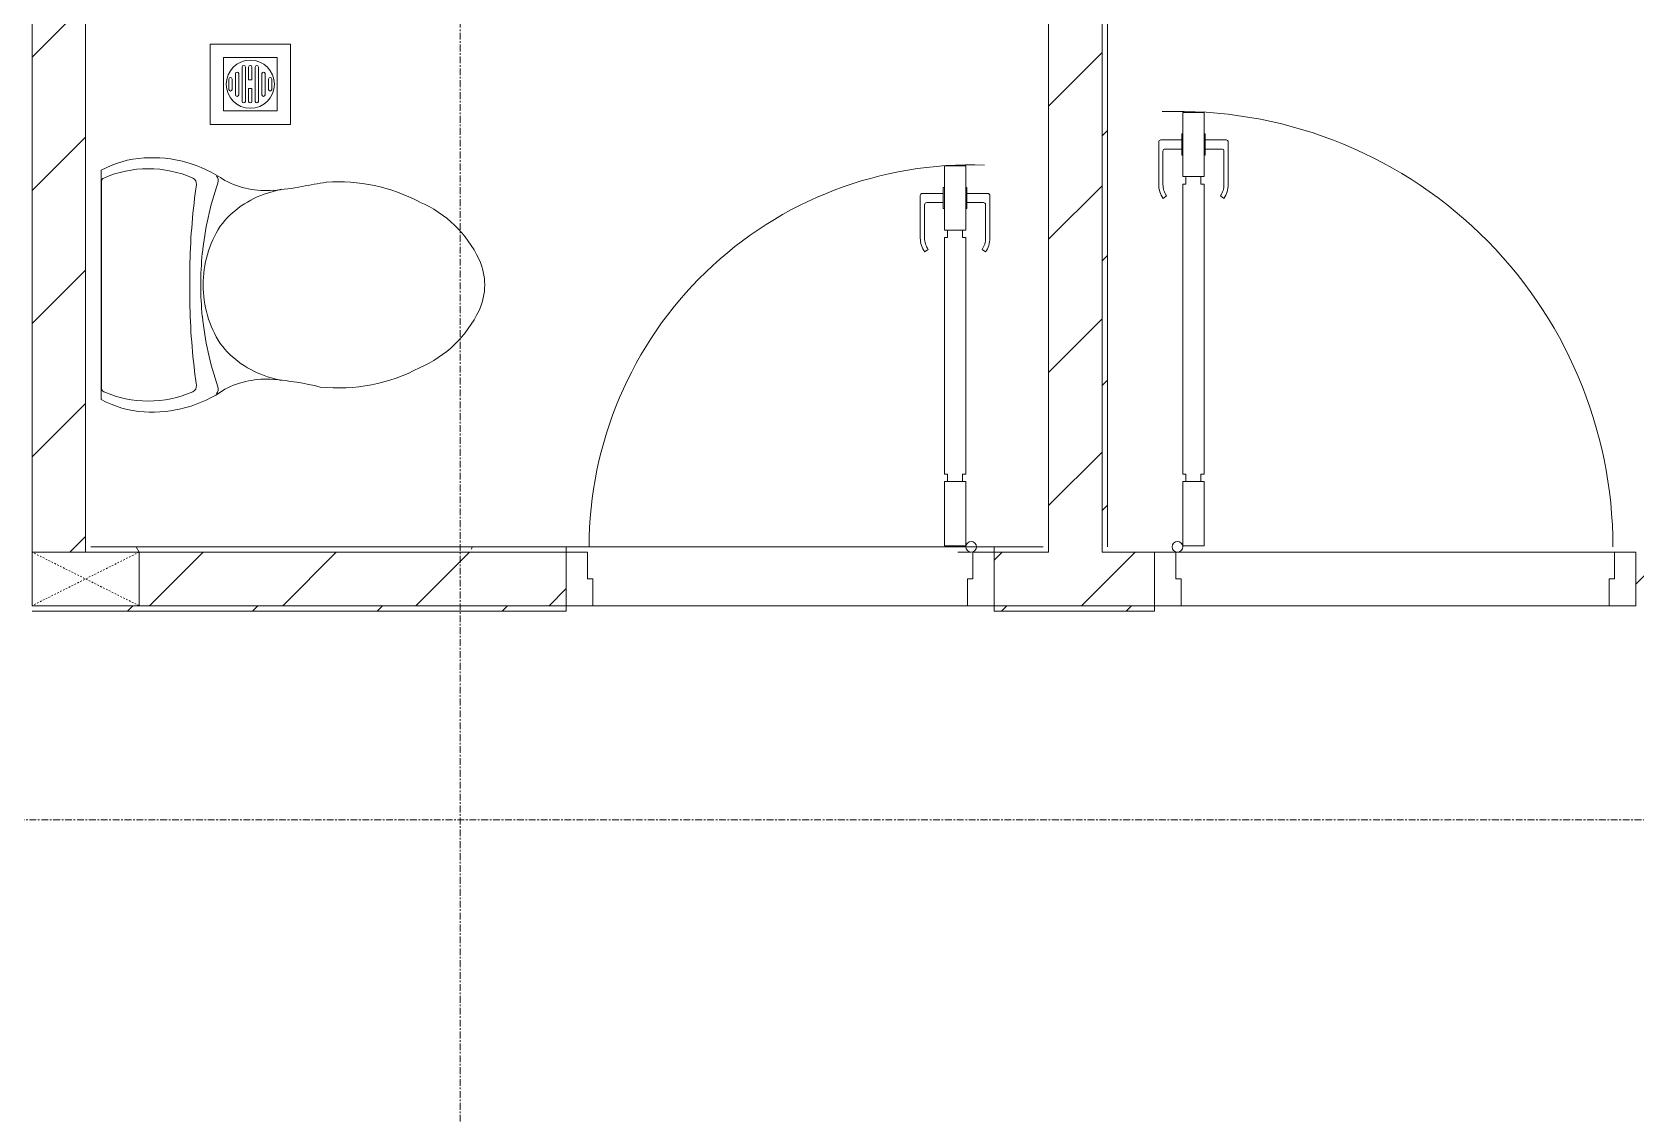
# Model space of a CAD drawing. Header units: millimetres. Extents: x 5357 to 201988, y -16345 to 109895.
# Drawn here: x 111253 to 114251, y 27887 to 29909 of the extents above; entities that cross this region are included whole.
import ezdxf

# ---------------------------------------------------------------- set-up
doc = ezdxf.new("R2010")
doc.units = ezdxf.units.MM
doc.linetypes.add('Dash', pattern=[6, 3, -3])
doc.linetypes.add('Grid Line', pattern=[22.225, 12.7, -3.175, 3.175, -3.175])
for name, color, linetype, lineweight in [('0-1', 7, 'Continuous', 5), ('A-DETL-GENF-1', 53, 'Continuous', 9), ('A-DOOR-1', 53, 'Continuous', 9), ('A-FLOR-1', 10, 'Continuous', 9), ('A-FLOR-2', 53, 'Continuous', 9), ('A-WALL-1', 9, 'Continuous', 18), ('A-WALL-2', 53, 'Continuous', 9), ('A-WALL-PATT-1', 10, 'Continuous', 9), ('A-WALL-PATT-2', 53, 'Continuous', 9), ('I-FURN-1', 53, 'Continuous', 9), ('I-WALL-1', 9, 'Continuous', 18), ('I-WALL-2', 53, 'Continuous', 9), ('M-EQPM-1', 53, 'Continuous', 9), ('P-SANR-FIXT-1', 53, 'Continuous', 9), ('S-COLS-2', 9, 'Continuous', 18), ('S-COLS-4', 53, 'Continuous', 9), ('S-COLS-HDLN-1', 53, 'Dash', 9), ('S-GRID-1', 1, 'Grid Line', 9)]:
    doc.layers.add(name, color=color, linetype=linetype, lineweight=lineweight)
pattern_1 = [(45, (0, 0), (-124.4508, 124.4508), [])]
pattern_2 = [(45, (0, 0), (-116.67262, 116.67262), [])]

# ---------------------------------------------------------------- blocks, each defined once
blk = doc.blocks.new('DOOR_CW_01 CANH MO-PANEL KINH - DIW_01-900x2200-CỬA GỖ VÂN LAMINATE-553393-TKCS_MB SÂN ĐƯỜNG NỘI BỘ')
at = {"layer": 'A-DETL-GENF-1'}
for p, q in [((-397, 872), (-357, 872)), ((-397, 752), (-397, 872)), ((-357, 872), (-357, 752)), ((-442, 737), (-442, 816.5)), ((-399, 820.5), (-438, 820.5)), ((-399, 831.8), (-397, 831.8)), ((-399, 792.2), (-399, 831.8)), ((-397, 792.2), (-397, 831.8)), ((-357, 792.2), (-357, 831.8)), ((-355, 831.8), (-357, 831.8)), ((-355, 792.2), (-355, 831.8)), ((-355, 820.5), (-316, 820.5)), ((-312, 737), (-312, 816.5)), ((-434, 799.5), (-434, 737)), ((-399, 803.5), (-430, 803.5)), ((-397, 792.2), (-399, 792.2)), ((-357, 792.2), (-355, 792.2)), ((-355, 803.5), (-324, 803.5)), ((-320, 799.5), (-320, 737)), ((-357, 752), (-397, 752)), ((-363, 752), (-391, 752)), ((-391, 752), (-391, 738)), ((-363, 738), (-363, 752)), ((-397, 738), (-391, 738)), ((-397, 738), (-397, 196)), ((-357, 738), (-363, 738)), ((-357, 196), (-357, 738)), ((-433.9, 711.2), (-427.3, 715.8)), ((-320.1, 711.2), (-326.7, 715.8)), ((-397, 196), (-391, 196)), ((-357, 182), (-397, 182)), ((-397, 182), (-397, 62)), ((-391, 196), (-391, 182)), ((-391, 182), (-363, 182)), ((-357, 196), (-363, 196)), ((-363, 182), (-363, 196)), ((-357, 62), (-357, 182)), ((-397, 62), (-357, 62))]:
    blk.add_line(p, q, dxfattribs=at)
blk.add_circle((-407, 60), 10, dxfattribs=at)
for centre, radius, start, end in [((-407, 60), 814, 360, 92), ((-438, 816.5), 4, 90, 180), ((-316, 816.5), 4, 0, 90), ((-430, 799.5), 4, 90, 180), ((-324, 799.5), 4, 360, 90), ((-397, 737), 45, 180, 215), ((-397, 737), 37, 180, 215), ((-357, 737), 37, 325, 0), ((-357, 737), 45, 325, 0)]:
    blk.add_arc(centre, radius, start, end, dxfattribs=at)
at = {"layer": 'A-DOOR-1'}
for p, q in [((-410, 50), (-450, 50)), ((-450, 50), (-450, -50)), ((-410, 0), (-410, 50)), ((-407, 50), (-382, 50)), ((450, 50), (410, 50)), ((410, 50), (410, 0)), ((450, -50), (450, 50)), ((-400, 0), (-410, 0)), ((-400, -50), (-400, 0)), ((410, 0), (400, 0)), ((400, 0), (400, -50)), ((-450, -50), (-400, -50)), ((400, -50), (450, -50))]:
    blk.add_line(p, q, dxfattribs=at)
blk = doc.blocks.new('DOOR_CW_01 CANH MO-PANEL KINH - DIG_02-800x2200-CỬA NHÔM KÍNH-401063-TKCS_MB SÂN ĐƯỜNG NỘI BỘ')
at = {"layer": 'A-DETL-GENF-1'}
for p, q in [((-347, -182), (-347, -62)), ((-347, -62), (-307, -62)), ((-307, -62), (-307, -182)), ((-307, -182), (-347, -182)), ((-347, -196), (-341, -196)), ((-347, -638), (-347, -196)), ((-341, -196), (-341, -182)), ((-341, -182), (-313, -182)), ((-313, -182), (-313, -196)), ((-307, -196), (-313, -196)), ((-307, -196), (-307, -638)), ((-383.9, -611.2), (-377.3, -615.8)), ((-270.1, -611.2), (-276.7, -615.8)), ((-392, -637), (-392, -716.5)), ((-384, -699.5), (-384, -637)), ((-347, -638), (-341, -638)), ((-307, -652), (-347, -652)), ((-347, -652), (-347, -772)), ((-341, -652), (-341, -638)), ((-313, -652), (-341, -652)), ((-307, -638), (-313, -638)), ((-313, -638), (-313, -652)), ((-307, -772), (-307, -652)), ((-270, -699.5), (-270, -637)), ((-262, -637), (-262, -716.5)), ((-349, -703.5), (-380, -703.5)), ((-349, -692.2), (-349, -731.8)), ((-347, -692.2), (-349, -692.2)), ((-347, -692.2), (-347, -731.8)), ((-307, -692.2), (-307, -731.8)), ((-307, -692.2), (-305, -692.2)), ((-305, -692.2), (-305, -731.8)), ((-305, -703.5), (-274, -703.5)), ((-349, -720.5), (-388, -720.5)), ((-349, -731.8), (-347, -731.8)), ((-305, -731.8), (-307, -731.8)), ((-305, -720.5), (-266, -720.5)), ((-347, -772), (-307, -772))]:
    blk.add_line(p, q, dxfattribs=at)
blk.add_circle((-357, -60), 10, dxfattribs=at)
for centre, radius, start, end in [((-357, -60), 714, 268, 0), ((-347, -637), 45, 145, 180), ((-347, -637), 37, 145, 180), ((-307, -637), 37, 0, 35), ((-307, -637), 45, 360, 35), ((-388, -716.5), 4, 180, 270), ((-380, -699.5), 4, 180, 270), ((-274, -699.5), 4, 270, 0), ((-266, -716.5), 4, 270, 0)]:
    blk.add_arc(centre, radius, start, end, dxfattribs=at)
at = {"layer": 'A-DOOR-1'}
for p, q in [((-400, -50), (-400, 50)), ((-400, 50), (-350, 50)), ((-350, 50), (-350, 0)), ((350, 0), (350, 50)), ((350, 50), (400, 50)), ((400, 50), (400, -50)), ((-360, 0), (-360, -50)), ((-350, 0), (-360, 0)), ((360, 0), (350, 0)), ((360, -50), (360, 0)), ((-360, -50), (-400, -50)), ((-357, -50), (-332, -50)), ((400, -50), (360, -50))]:
    blk.add_line(p, q, dxfattribs=at)
blk = doc.blocks.new('GIUONG NGU-2TAB-1600x2000 - GIUONG NGU-2TAB-1600x2000-851491-TKCS_MB SÂN ĐƯỜNG NỘI BỘ')
at = {"layer": 'I-FURN-1'}
for p, q in [((569.6, 2050), (1997.1, 2050)), ((1997.1, 2050), (569.6, 2050)), ((1997.1, 2000), (569.6, 2000)), ((458.5, 50), (458.5, 1938.9)), ((458.5, 1938.9), (458.5, 50)), ((508.5, 1938.9), (508.5, 100)), ((2058.2, 100), (2058.2, 1938.9)), ((2108.2, 1938.9), (2108.2, 50)), ((2108.2, 50), (2108.2, 1938.9)), ((8.5, 50), (8.5, 450.3)), ((8.5, 450.3), (458.5, 450.3)), ((8.5, 450.3), (458.5, 450.3)), ((8.5, 50), (8.5, 450.3)), ((458.5, 450.3), (458.5, 50)), ((458.5, 450.3), (458.5, 50)), ((2108.2, 50), (2108.2, 450.3)), ((2108.2, 450.3), (2558.2, 450.3)), ((2108.2, 450.3), (2108.2, 50)), ((2558.2, 450.3), (2108.2, 450.3)), ((2558.2, 450.3), (2558.2, 50)), ((2558.2, 50), (2558.2, 450.3)), ((233.5, 86.8), (233.5, 413.5)), ((2333.2, 86.8), (2333.2, 413.5)), ((120.2, 250.2), (346.8, 250.2)), ((2446.5, 250.2), (2219.8, 250.2)), ((508.5, 100), (2058.2, 100)), ((458.5, 50), (8.5, 50)), ((8.5, 0), (8.5, 50)), ((8.5, 50), (458.5, 50)), ((458.5, 50), (8.5, 50)), ((2108.2, 50), (458.5, 50)), ((458.5, 50), (458.5, 0)), ((458.5, 0), (458.5, 50)), ((458.5, 50), (2108.2, 50)), ((458.5, 50), (2108.2, 50)), ((2558.2, 50), (2108.2, 50)), ((2108.2, 50), (2558.2, 50)), ((2108.2, 0), (2108.2, 50)), ((2108.2, 50), (2108.2, 0)), ((2108.2, 50), (2558.2, 50)), ((2558.2, 50), (2558.2, 0))]:
    blk.add_line(p, q, dxfattribs=at)
for centre in [(233.5, 250.2), (2333.2, 250.2)]:
    blk.add_circle(centre, 150.7, dxfattribs=at)
for centre, radius, start, end in [((569.6, 1938.9), 111.1, 90, 180), ((569.6, 1938.9), 111.1, 90, 180), ((1997.1, 1938.9), 111.1, 360, 89.2137), ((1997.1, 1938.9), 111.1, 0, 88.9813), ((569.6, 1938.9), 61.1, 90, 180), ((1997.1, 1938.9), 61.1, 360, 90)]:
    blk.add_arc(centre, radius, start, end, dxfattribs=at)
blk = doc.blocks.new('TOILET - TOILET-348229-TKCS_MB SÂN ĐƯỜNG NỘI BỘ')
at = {"layer": 'P-SANR-FIXT-1'}
for p, q in [((214.2, -19.1), (-214.2, -19.1)), ((194, -19.9), (-194, -19.9)), ((-171.7, -330.3), (-178.6, -355.5)), ((171.7, -330.3), (178.6, -355.5))]:
    blk.add_line(p, q, dxfattribs=at)
for centre, radius, start, end in [((-46.1, -111.1), 191.6, 151.2809, 176.4513), ((-9.8, -107.2), 207.3, 156.2862, 203.7138), ((-193.7, -26.4), 6.48, 92.3168, 156.2862), ((193.7, -26.4), 6.48, 23.7138, 87.6832), ((9.8, -107.2), 207.3, 336.2862, 23.7138), ((46.1, -111.1), 191.6, 3.5487, 28.7191), ((1.9, -114.1), 239.7, 176.4513, 195.2961), ((-1.9, -114.1), 239.7, 344.7039, 3.5487), ((-4, -115.7), 233.6, 195.2961, 215.2147), ((4, -115.7), 233.6, 324.7853, 344.7039), ((-189.1, -185.5), 11.7, 205.4105, 277.5788), ((0.6, -792.1), 586.9, 95.8322, 108.9927), ((178.9, -2951.3), 2778.4, 97.2351, 97.5788), ((-14.3, -1400.4), 1215.6, 90.3974, 97.407), ((0, -786.7), 581.5, 84.1678, 95.8322), ((0, -3462.8), 3278, 89.6026, 90.3974), ((14.3, -1400.4), 1215.6, 82.593, 89.6026), ((-0.6, -792.1), 586.9, 71.0073, 84.1678), ((-178.9, -2951.3), 2778.4, 82.4212, 82.7649), ((189.1, -185.5), 11.7, 262.4212, 334.5895), ((-195, -224.1), 13.8, 230.6724, 288.9927), ((0, -416), 206.1, 90, 122.0732), ((0, -416), 206.1, 57.9268, 90), ((195, -224.1), 13.8, 251.0073, 309.3276), ((-343.5, -327.4), 167.3, 355.4559, 27.38), ((-0.4, -384), 179.5, 127.4036, 162.5964), ((0.4, -384), 179.5, 17.4036, 52.5964), ((343.5, -327.4), 167.3, 152.62, 184.5441), ((-719.2, -297.5), 544.3, 346.0536, 355.4559), ((719.2, -297.5), 544.3, 184.5441, 190.2879), ((-1948.3, -805.1), 2171.2, 9.681, 10.8949), ((137.1, -461.2), 329.8, 174.3487, 207.6878), ((-137.1, -461.2), 329.8, 332.3122, 3.6835), ((45.1, -528.6), 217.6, 203.2216, 244.7718), ((-45.1, -528.6), 217.6, 295.2282, 336.7784), ((0, -624.4), 111.7, 244.7718, 295.2282)]:
    blk.add_arc(centre, radius, start, end, dxfattribs=at)
blk = doc.blocks.new('THU NUOC - THU NUOC-V104-TKCS_MB SÂN ĐƯỜNG NỘI BỘ')
at = {"layer": 'M-EQPM-1'}
for p, q in [((-66.3, 70.6), (-66.3, -79.4)), ((83.7, 70.6), (-66.3, 70.6)), ((83.7, -79.4), (83.7, 70.6)), ((58.7, 45.6), (-41.3, 45.6)), ((-41.3, 45.6), (-41.3, -54.4)), ((-1.1, 35.6), (18.5, 35.6)), ((58.7, -54.4), (58.7, 45.6)), ((-23.3, 10.8), (40.9, 10.8)), ((40.9, 4.8), (-23.3, 4.8)), ((-11, 23.3), (28.5, 23.3)), ((28.5, 17.3), (-11, 17.3)), ((18.5, 29.6), (-1.1, 29.6)), ((-23.3, -1.2), (0.7, -1.2)), ((0.7, -7.2), (-23.3, -7.2)), ((-23.3, -13.6), (40.9, -13.6)), ((40.9, -19.6), (-23.3, -19.6)), ((-11, -26.1), (28.5, -26.1)), ((0.7, -1.2), (0.7, -7.2)), ((16.7, -1.2), (40.9, -1.2)), ((16.7, -7.2), (16.7, -1.2)), ((40.9, -7.2), (16.7, -7.2)), ((-41.3, -54.4), (58.7, -54.4)), ((28.5, -32.1), (-11, -32.1)), ((-1.1, -38.5), (18.5, -38.5)), ((18.5, -44.5), (-1.1, -44.5)), ((-66.3, -79.4), (83.7, -79.4))]:
    blk.add_line(p, q, dxfattribs=at)
for centre, radius, start, end in [((8.7, -4.4), 45, 0, 180), ((8.7, -4.4), 45, 0, 180), ((-1.1, 32.6), 3, 90, 270), ((18.5, 32.6), 3, 270, 90), ((-23.3, 7.8), 3, 90, 270), ((-11, 20.3), 3, 90, 270), ((28.5, 20.3), 3, 270, 90), ((40.9, 7.8), 3, 270, 90), ((8.7, -4.4), 45, 180, 360), ((8.7, -4.4), 45, 180, 360), ((-23.3, -4.2), 3, 90, 270), ((-23.3, -16.6), 3, 90, 270), ((-11, -29.1), 3, 90, 270), ((28.5, -29.1), 3, 270, 90), ((40.9, -4.2), 3, 270, 90), ((40.9, -16.6), 3, 270, 90), ((-1.1, -41.5), 3, 90, 270), ((18.5, -41.5), 3, 270, 90)]:
    blk.add_arc(centre, radius, start, end, dxfattribs=at)
blk = doc.blocks.new('G1_SOF - BO TRU - 100x200-V107-TKCS_MB SÂN ĐƯỜNG NỘI BỘ')
at = {"layer": 'S-COLS-2'}
for p, q in [((-50, 100), (50, 100)), ((-50, -100), (-50, 100)), ((50, 100), (50, -100)), ((50, -100), (-50, -100))]:
    blk.add_line(p, q, dxfattribs=at)
at = {"layer": 'S-COLS-HDLN-1'}
for p, q in [((50, -100), (-50, 100)), ((-50, -100), (50, 100))]:
    blk.add_line(p, q, dxfattribs=at)
blk = doc.blocks.new('NCV_TKTC_TANG 1_rvt-1-TKCS_MB SÂN ĐƯỜNG NỘI BỘ')
at = {"layer": 'A-WALL-PATT-1'}
h = blk.add_hatch(dxfattribs=at)
h.set_pattern_fill('FP_1', color=256, style=0, pattern_type=2)
h.set_pattern_definition(pattern_1)
h.paths.add_polyline_path([(111352.6, 28936.9), (111352.6, 31236.9), (111252.6, 31236.9), (111252.7, 28936.9), (111343.5, 28936.9)])
h.paths.add_polyline_path([(111270.2, 31336.9), (111352.6, 31336.9), (111352.6, 33336.9), (111252.6, 33336.9), (111252.7, 31336.9)])
h = blk.add_hatch(dxfattribs=at)
h.set_pattern_fill('FP_1', color=256, style=0, pattern_type=2)
h.set_pattern_definition(pattern_1)
h.paths.add_polyline_path([(113213.9, 28936.9), (113252.6, 28936.9), (113252.6, 30886.9), (113152.6, 30886.9), (113152.6, 28936.9)])
h = blk.add_hatch(dxfattribs=at)
h.set_pattern_fill('FP_3', color=256, style=0, pattern_type=2)
h.set_pattern_definition([(0, (0, 0), (894.08, 223.52), [73.762, -596.798, 73.762, -596.798, -3576.32]), (0, (0, 0), (894.08, 223.52), [-1341.12, 73.762, -1267.358, 73.762, -596.798, -1564.64]), (0, (0, 0), (894.08, 223.52), [-3352.8, 73.762, -373.278, 73.762, -1043.838]), (120, (335.28, 111.76), (-640.614, 662.536), [73.762, -596.798, 73.762, -4173.118]), (120, (335.28, 111.76), (-640.614, 662.536), [-744.322, -596.798, 73.762, -1267.358, -2235.2]), (120, (335.28, 111.76), (-640.614, 662.536), [-2682.24, 73.762, -596.798, 73.762, -1490.878]), (120, (335.28, 111.76), (-640.614, 662.536), [-3426.562, -373.278, 73.762, -1043.838]), (240, (447.04, 558.8), (-253.466, -886.056), [73.762, -596.798, 73.762, -4173.118]), (240, (447.04, 558.8), (-253.466, -886.056), [-744.322, -596.798, 73.762, -1267.358, -2235.2]), (240, (447.04, 558.8), (-253.466, -886.056), [-2682.24, 73.762, -596.798, 73.762, -1490.878]), (240, (447.04, 558.8), (-253.466, -886.056), [-3426.562, -373.278, 73.762, -1043.838])])
h.paths.add_polyline_path([(111452.6, 28936.9), (112250.9, 28936.9), (112250.9, 28946.9), (111352.6, 28946.9), (111352.6, 28936.9)])
h.paths.add_polyline_path([(113050.9, 28936.9), (113142.6, 28936.9), (113142.6, 28946.9), (113050.9, 28946.9)])
h = blk.add_hatch(dxfattribs=at)
h.set_pattern_fill('FP_1', color=256, style=0, pattern_type=2)
h.set_pattern_definition(pattern_1)
h.paths.add_polyline_path([(113152.6, 28836.9), (113350.5, 28837.4), (113350.5, 28936.9), (113050.9, 28936.9), (113050.9, 28836.9), (113085.8, 28836.9)])
h.paths.add_polyline_path([(112250.9, 28836.9), (112250.9, 28936.9), (111452.6, 28936.9), (111452.6, 28836.9), (111875.4, 28836.9)])
h.paths.add_polyline_path([(116052.6, 28836.9), (116252.6, 28836.9), (116252.6, 28936.9), (114752.6, 28936.9), (114752.6, 28836.9), (115506.7, 28836.9)])
h.paths.add_polyline_path([(114288.6, 28836.9), (114552.6, 28837.4), (114552.6, 28936.9), (114250.5, 28936.9), (114250.5, 28836.9)])
at = {"layer": 'A-WALL-PATT-2'}
h = blk.add_hatch(dxfattribs=at)
h.set_pattern_fill('FP_2', color=256, style=0, pattern_type=2)
h.set_pattern_definition(pattern_2)
h.paths.add_polyline_path([(113262.6, 28936.9), (113262.6, 32436.9), (113252.6, 32436.9), (113253.3, 28936.9)])
h.paths.add_polyline_path([(113252.6, 33236.9), (113262.6, 33236.9), (113262.6, 33336.9), (113252.6, 33336.9)])
h = blk.add_hatch(dxfattribs=at)
h.set_pattern_fill('FP_2', color=256, style=0, pattern_type=2)
h.set_pattern_definition(pattern_2)
h.paths.add_polyline_path([(111252.6, 28826.9), (112250.9, 28826.9), (112250.9, 28836.9), (111252.6, 28836.9)])
h.paths.add_polyline_path([(113050.9, 28826.9), (113350.5, 28826.9), (113350.5, 28836.9), (113050.9, 28836.9)])
h.paths.add_polyline_path([(114478.7, 28826.9), (114552.6, 28826.9), (114552.6, 28836.9), (114250.5, 28836.9), (114250.5, 28826.9), (114296.2, 28826.9)])
at = {"layer": 'A-FLOR-1'}
for p, q in [((111875.4, 28836.9), (112250.9, 28836.9)), ((112300.9, 28836.9), (113000.9, 28836.9)), ((113400.5, 28836.9), (114200.5, 28836.9))]:
    blk.add_line(p, q, dxfattribs=at)
at = {"layer": 'A-FLOR-2'}
for p, q in [((113000.9, 28836.9), (112300.9, 28836.9)), ((114200.5, 28836.9), (113400.5, 28836.9))]:
    blk.add_line(p, q, dxfattribs=at)
at = {"layer": 'A-WALL-1'}
for p, q in [((111252.6, 31236.9), (111252.6, 28936.9)), ((113152.6, 30886.9), (113152.6, 28936.9)), ((113252.6, 28936.9), (113252.6, 30886.9)), ((111352.6, 28936.9), (111352.6, 28946.9)), ((113152.6, 28936.9), (113142.6, 28936.9)), ((113262.6, 28936.9), (113252.6, 28936.9))]:
    blk.add_line(p, q, dxfattribs=at)
at = {"layer": 'A-WALL-2'}
for p, q in [((111352.6, 28946.9), (111352.6, 31236.9)), ((112250.9, 28936.9), (111452.6, 28936.9)), ((111452.6, 28936.9), (112250.9, 28936.9)), ((113142.6, 28936.9), (113050.9, 28936.9)), ((113050.9, 28936.9), (113142.6, 28936.9)), ((113350.5, 28936.9), (113262.6, 28936.9)), ((113390.5, 28936.9), (114210.5, 28936.9)), ((111452.6, 28836.9), (112250.9, 28836.9)), ((112250.9, 28836.9), (111452.6, 28836.9)), ((113000.9, 28836.9), (112300.9, 28836.9)), ((113050.9, 28836.9), (113350.5, 28836.9)), ((113350.5, 28836.9), (113050.9, 28836.9)), ((114200.5, 28836.9), (113400.5, 28836.9))]:
    blk.add_line(p, q, dxfattribs=at)
at = {"layer": 'I-WALL-1'}
for p, q in [((113262.6, 28946.9), (113262.6, 32436.9)), ((113252.6, 31336.9), (113252.6, 28936.9)), ((111352.6, 28946.9), (111352.6, 28936.9)), ((112250.9, 28946.9), (111362.6, 28946.9)), ((112250.9, 28936.9), (112250.9, 28946.9)), ((113142.6, 28946.9), (113050.9, 28946.9)), ((113050.9, 28946.9), (113050.9, 28936.9)), ((113252.6, 28936.9), (113262.6, 28936.9)), ((111252.6, 28826.9), (112250.9, 28826.9)), ((112250.9, 28826.9), (112250.9, 28836.9)), ((113050.9, 28836.9), (113050.9, 28826.9)), ((113050.9, 28826.9), (113350.5, 28826.9)), ((113350.5, 28826.9), (113350.5, 28836.9))]:
    blk.add_line(p, q, dxfattribs=at)
at = {"layer": 'I-WALL-2'}
blk.add_line((112250.9, 28946.9), (113050.9, 28946.9), dxfattribs=at)
at = {"layer": 'A-DOOR-1'}
blk.add_blockref('DOOR_CW_01 CANH MO-PANEL KINH - DIW_01-900x2200-CỬA GỖ VÂN LAMINATE-553393-TKCS_MB SÂN ĐƯỜNG NỘI BỘ', (113800.5, 28886.9), dxfattribs=at)
at = {"layer": 'A-DOOR-1', "rotation": 180}
blk.add_blockref('DOOR_CW_01 CANH MO-PANEL KINH - DIG_02-800x2200-CỬA NHÔM KÍNH-401063-TKCS_MB SÂN ĐƯỜNG NỘI BỘ', (112650.9, 28886.9), dxfattribs=at)
at = {"layer": 'I-FURN-1', "rotation": 89.99999999999915}
blk.add_blockref('GIUONG NGU-2TAB-1600x2000 - GIUONG NGU-2TAB-1600x2000-851491-TKCS_MB SÂN ĐƯỜNG NỘI BỘ', (116242.6, 29668.6), dxfattribs=at)
at = {"layer": 'M-EQPM-1', "rotation": 90.0000000000005}
blk.add_blockref('THU NUOC - THU NUOC-V104-TKCS_MB SÂN ĐƯỜNG NỘI BỘ', (111656.1, 29802.8), dxfattribs=at)
at = {"layer": 'P-SANR-FIXT-1', "rotation": 89.99999999999946}
blk.add_blockref('TOILET - TOILET-348229-TKCS_MB SÂN ĐƯỜNG NỘI BỘ', (111362.6, 29436.5), dxfattribs=at)
at = {"layer": 'S-COLS-4', "rotation": 90.00000000000037}
blk.add_blockref('G1_SOF - BO TRU - 100x200-V107-TKCS_MB SÂN ĐƯỜNG NỘI BỘ', (111352.6, 28886.9), dxfattribs=at)

msp = doc.modelspace()

# ---------------------------------------------------------------- linework, layer by layer
at = {"layer": 'S-GRID-1'}
for p, q in [((112052.6, 20960.6), (112052.6, 80482.7)), ((131551.8, 28436.9), (29351.8, 28436.9))]:
    msp.add_line(p, q, dxfattribs=at)

# ---------------------------------------------------------------- block references
at = {"layer": '0-1'}
msp.add_blockref('NCV_TKTC_TANG 1_rvt-1-TKCS_MB SÂN ĐƯỜNG NỘI BỘ', (0, 0), dxfattribs=at)

doc.saveas('drawing.dxf')
